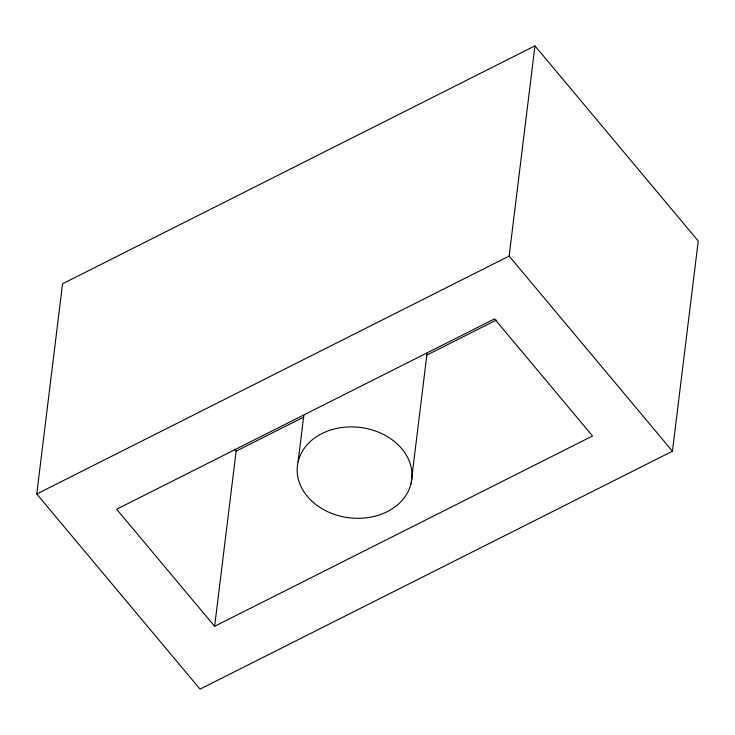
<?xml version="1.0" encoding="UTF-8"?>
<svg xmlns="http://www.w3.org/2000/svg" width="735" height="735" viewBox="0 0 735 735"><rect width="100%" height="100%" fill="white"/><g stroke="black" fill="none" stroke-linecap="round" stroke-linejoin="round"><path stroke-width="1.1" d="M36.75 493.993L62.558 283.784L534.951 45.864L698.25 241.006L672.442 451.216L200.049 689.136L36.75 493.993L509.144 256.074L534.951 45.864M214.629 626.312L116.644 509.226L494.563 318.889L592.539 435.974L214.629 626.312L236.137 451.143L234.658 449.379M298.098 461.828L303.821 415.192M411.095 483.373A57.587 45.506 7 0 0 335.27 428.744A57.587 45.506 7 0 0 317.419 505.689A57.587 45.506 7 0 0 411.095 483.373L427.154 352.57M236.137 451.143L303.73 417.094M426.631 355.198L496.272 320.12M509.144 256.074L672.442 451.216"/></g></svg>
